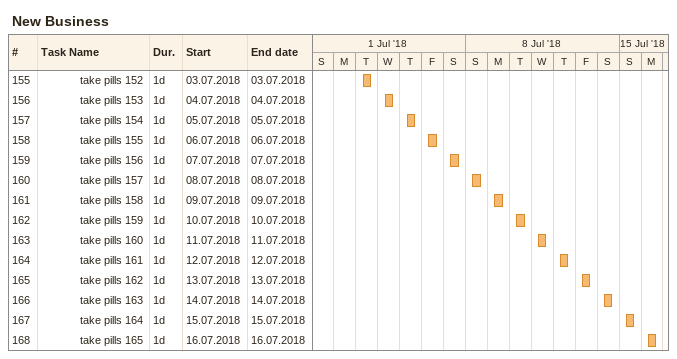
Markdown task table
New Business

| ID | Level | Task | Duration | Start | Finish |
|---|---|---|---|---|---|
| 155 | 4 | take pills 152 | 1d | 2018-07-03 | 2018-07-03 |
| 156 | 4 | take pills 153 | 1d | 2018-07-04 | 2018-07-04 |
| 157 | 4 | take pills 154 | 1d | 2018-07-05 | 2018-07-05 |
| 158 | 4 | take pills 155 | 1d | 2018-07-06 | 2018-07-06 |
| 159 | 4 | take pills 156 | 1d | 2018-07-07 | 2018-07-07 |
| 160 | 4 | take pills 157 | 1d | 2018-07-08 | 2018-07-08 |
| 161 | 4 | take pills 158 | 1d | 2018-07-09 | 2018-07-09 |
| 162 | 4 | take pills 159 | 1d | 2018-07-10 | 2018-07-10 |
| 163 | 4 | take pills 160 | 1d | 2018-07-11 | 2018-07-11 |
| 164 | 4 | take pills 161 | 1d | 2018-07-12 | 2018-07-12 |
| 165 | 4 | take pills 162 | 1d | 2018-07-13 | 2018-07-13 |
| 166 | 4 | take pills 163 | 1d | 2018-07-14 | 2018-07-14 |
| 167 | 4 | take pills 164 | 1d | 2018-07-15 | 2018-07-15 |
| 168 | 4 | take pills 165 | 1d | 2018-07-16 | 2018-07-16 |
